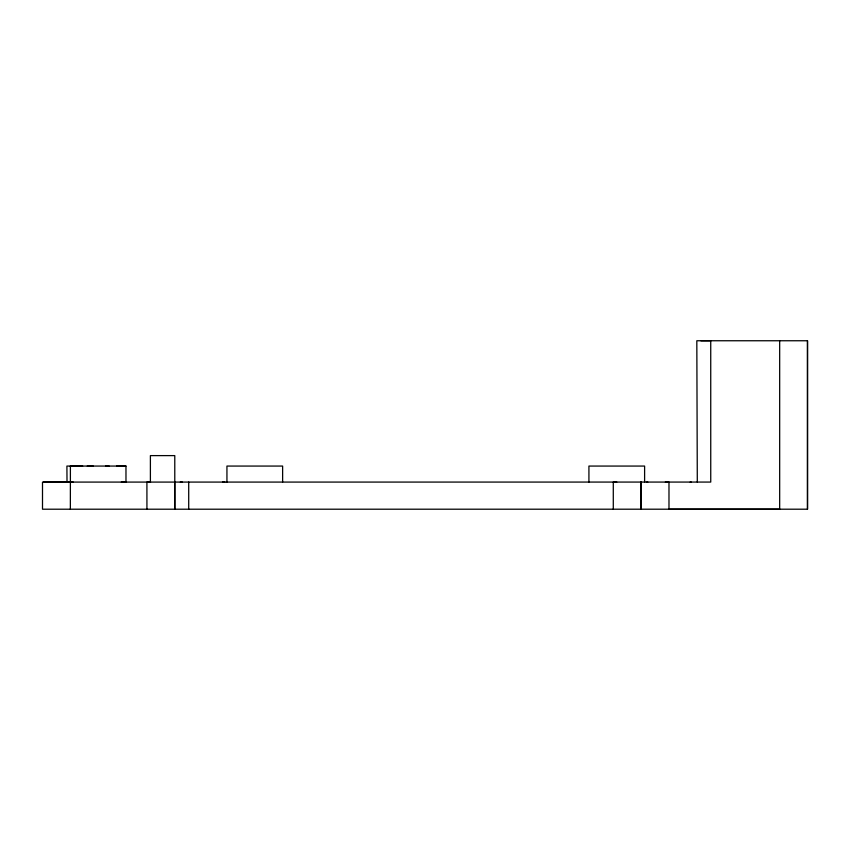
<?xml version="1.0" encoding="UTF-8"?>
<svg xmlns="http://www.w3.org/2000/svg" width="850" height="850" viewBox="0 0 850 850"><rect width="100%" height="100%" fill="white"/><g stroke="black" fill="none" stroke-linecap="round" stroke-linejoin="round"><path stroke-width="1.27" d="M174.76 482.088L174.792 509.224L174.781 455.611L150.397 455.611L150.397 482.078M188.711 509.224L188.711 482.067M226.939 482.067L226.939 466.066L282.625 466.066L282.625 482.067M588.923 482.067L588.923 466.066L644.608 466.066L644.608 482.067M641.134 482.078L641.123 509.224L640.889 482.078M73.206 482.088L42.5 482.109L42.5 509.214L807.5 509.203L807.5 340.754L700.899 340.754M70.359 509.214L70.401 466.076L82.694 466.076M121.327 482.078L125.981 482.078L125.97 466.066L116.567 466.076M697.298 482.067L696.819 340.754L710.738 340.765L710.749 482.067L43.467 482.088M93.256 466.076L87.263 466.076M105.538 466.076L109.108 466.066M71.836 466.076L70.401 466.076M150.546 482.088L146.912 482.088L146.933 509.214M180.306 482.067L180.848 482.067M181.549 482.067L182.261 482.067M222.604 482.067L223.316 482.067M224.294 482.067L224.846 482.067M616.771 482.067L613.286 482.078L613.286 509.192M646.733 482.078L647.796 482.078M665.348 482.078L668.982 482.067L668.982 509.192L779.673 509.203L779.673 340.765M690.147 482.078L691.22 482.078M125.97 466.066L66.906 466.066L67.012 482.067M807.5 340.754L807.5 509.203"/></g></svg>
